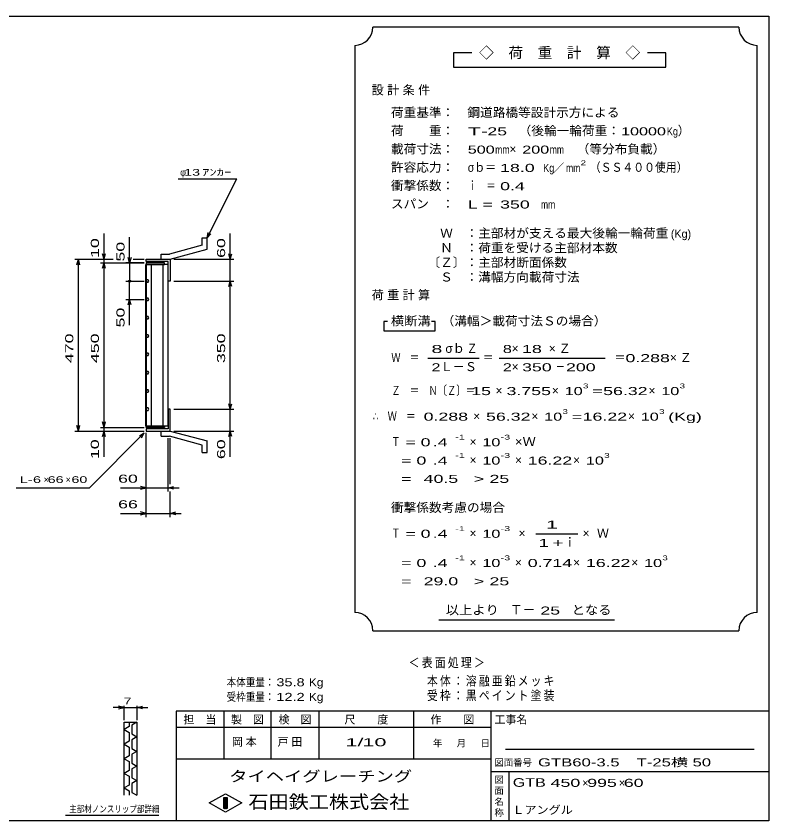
# Model space of a CAD drawing. Units: millimetres, scale not verified. Extents: x -1820 to 1731, y -1282 to 1054.
# Drawn here: x -326 to 1731, y -1146 to 1054 of the extents above; entities that cross this region are included whole.
import ezdxf
from ezdxf.enums import TextEntityAlignment as Align

# ---------------------------------------------------------------- set-up
doc = ezdxf.new("R2010")
doc.units = ezdxf.units.MM
doc.header["$LTSCALE"] = 10
for name, color, linetype, lineweight in [('0_2', 150, 'Continuous', 25), ('16', 3, 'Continuous', 25), ('19', 6, 'Continuous', 25), ('22', 4, 'Continuous', 25), ('24', 2, 'Continuous', 25), ('32', 4, 'Continuous', 25)]:
    doc.layers.add(name, color=color, linetype=linetype, lineweight=lineweight)
doc.styles.add('ベクトル', font='')
doc.styles.get('ベクトル').set_extended_font_data('ベクトル')

msp = doc.modelspace()

# ---------------------------------------------------------------- linework, layer by layer
at = {"layer": '0_2'}
for p, q in [((-1729, 1053.5), (1731, 1053.5)), ((1731, 1053.5), (1731, -1146.5)), ((1731, -846.5), (111, -846.5)), ((111, -846.5), (111, -1146.5)), ((241, -846.5), (241, -976.5)), ((371, -976.5), (371, -846.5)), ((501, -846.5), (501, -976.5)), ((761, -976.5), (761, -846.5)), ((971, -846.5), (971, -1146.5)), ((971, -891.5), (111, -891.5)), ((1691, -951.5), (1011, -951.5)), ((111, -976.5), (971, -976.5)), ((971, -1011.5), (1731, -1011.5)), ((1021, -1146.5), (1021, -1011.5)), ((201, -1097.5), (246, -1072.5)), ((246, -1072.5), (291, -1097.5)), ((246, -1122.5), (201, -1097.5)), ((241, -1082.5), (251, -1082.5)), ((241, -1112.5), (241, -1082.5)), ((241, -1082.5), (243, -1082.5)), ((243, -1082.5), (243, -1112.5)), ((245, -1112.5), (245, -1082.5)), ((245, -1082.5), (247, -1082.5)), ((291, -1097.5), (246, -1122.5)), ((247, -1082.5), (247, -1112.5)), ((249, -1112.5), (249, -1082.5)), ((249, -1082.5), (251, -1082.5)), ((251, -1082.5), (251, -1112.5)), ((251, -1082.5), (251, -1112.5)), ((251, -1112.5), (241, -1112.5)), ((243, -1112.5), (245, -1112.5)), ((247, -1112.5), (249, -1112.5)), ((1731, -1146.5), (-1729, -1146.5))]:
    msp.add_line(p, q, dxfattribs=at)
at = {"layer": '16'}
for p, q in [((28.3, -66.5), (28.3, 374.5)), ((28.3, 374.5), (29, 374.5)), ((79, 379), (29, 379)), ((29, 379), (29, 374.5)), ((29, 374.5), (79, 374.5)), ((29, 374.5), (29, -66.5)), ((89, 374.5), (29, 374.5)), ((42.5, 374.5), (42.5, -66.5)), ((75.5, -66.5), (75.5, 374.5)), ((79, 374.5), (79, 379)), ((89, -66.5), (89, 374.5)), ((30.85, 332.24), (29, 328.98)), ((34.6, 332.26), (30.85, 332.24)), ((36.5, 329), (34.6, 332.26)), ((29, 328.98), (30.9, 325.74)), ((30.9, 325.74), (34.65, 325.76)), ((34.65, 325.76), (36.5, 329.02)), ((30.85, 282.24), (29, 278.98)), ((29, 278.98), (30.9, 275.74)), ((34.6, 282.26), (30.85, 282.24)), ((30.9, 275.74), (34.65, 275.76)), ((36.5, 279), (34.6, 282.26)), ((34.65, 275.76), (36.5, 279.02)), ((30.85, 232.24), (29, 228.98)), ((29, 228.98), (30.9, 225.74)), ((34.6, 232.26), (30.85, 232.24)), ((30.9, 225.74), (34.65, 225.76)), ((36.5, 229), (34.6, 232.26)), ((34.65, 225.76), (36.5, 229.02)), ((30.85, 182.24), (29, 178.98)), ((29, 178.98), (30.9, 175.74)), ((34.6, 182.26), (30.85, 182.24)), ((36.5, 179), (34.6, 182.26)), ((34.65, 175.76), (36.5, 179.02)), ((30.9, 175.74), (34.65, 175.76)), ((30.85, 132.24), (29, 128.98)), ((34.6, 132.26), (30.85, 132.24)), ((36.5, 129), (34.6, 132.26)), ((29, 128.98), (30.9, 125.74)), ((30.9, 125.74), (34.65, 125.76)), ((34.65, 125.76), (36.5, 129.02)), ((30.85, 82.24), (29, 78.98)), ((29, 78.98), (30.9, 75.74)), ((34.6, 82.26), (30.85, 82.24)), ((30.9, 75.74), (34.65, 75.76)), ((36.5, 79), (34.6, 82.26)), ((34.65, 75.76), (36.5, 79.02)), ((30.85, 32.24), (29, 28.98)), ((29, 28.98), (30.9, 25.74)), ((34.6, 32.26), (30.85, 32.24)), ((30.9, 25.74), (34.65, 25.76)), ((36.5, 29), (34.6, 32.26)), ((34.65, 25.76), (36.5, 29.02)), ((30.85, -17.76), (29, -21.02)), ((29, -21.02), (30.9, -24.26)), ((34.6, -17.74), (30.85, -17.76)), ((36.5, -21), (34.6, -17.74)), ((34.65, -24.24), (36.5, -20.98)), ((30.9, -24.26), (34.65, -24.24)), ((29, -66.5), (28.3, -66.5)), ((29, -66.5), (79, -66.5)), ((29, -71), (29, -66.5)), ((29, -66.5), (89, -66.5)), ((79, -71), (29, -71)), ((79, -66.5), (79, -71))]:
    msp.add_line(p, q, dxfattribs=at)
at = {"layer": '19'}
for p, q in [((182, 447), (196, 447)), ((182, 427), (182, 447)), ((196, 416), (196, 447)), ((182, 427), (93, 403)), ((70, 403), (93, 403)), ((70, 389), (70, 403)), ((95, 389), (196, 416)), ((29, 383), (29, 389)), ((29, 389), (94, 389)), ((89, 383), (29, 383)), ((70, 389), (95, 389)), ((89, 329), (89, 383)), ((94, 389), (95, 388)), ((95, 388), (95, 329)), ((95, 329), (89, 329)), ((95, -21), (89, -21)), ((89, -21), (89, -75)), ((95, -80), (95, -21)), ((29, -75), (29, -81)), ((89, -75), (29, -75)), ((29, -81), (94, -81)), ((70, -81), (95, -81)), ((70, -95), (70, -81)), ((94, -81), (95, -80)), ((95, -81), (196, -108)), ((70, -95), (93, -95)), ((182, -119), (93, -95)), ((196, -139), (196, -108)), ((182, -139), (182, -119)), ((182, -139), (196, -139))]:
    msp.add_line(p, q, dxfattribs=at)
at = {"layer": '22'}
for p, q in [((117, 609), (277, 609)), ((196, 447), (277, 609)), ((-86, 389), (-86, 459)), ((-16, 379), (-16, 449)), ((196, 447), (199, 461.6)), ((196, 447), (206, 458)), ((259, 389), (259, 459)), ((-86, 389), (-90, 404)), ((-86, 389), (-82, 404)), ((259, 389), (255, 404)), ((259, 389), (263, 404)), ((-166, 389), (-61, 389)), ((-160, 374), (-156, 389)), ((-152, 374), (-156, 389)), ((-156, -81), (-156, 389)), ((-96, 389), (-61, 389)), ((-96, 379), (24, 379)), ((-90, 364), (-86, 379)), ((-86, 379), (-86, 389)), ((-82, 364), (-86, 379)), ((-86, -71), (-86, 379)), ((24, 379), (-26, 379)), ((-16, 379), (-20, 394)), ((-12, 394), (-16, 379)), ((-16, 379), (-16, 329)), ((-6, 389), (24, 389)), ((-6, 389), (24, 389)), ((105, 389), (269, 389)), ((259, 329), (259, 389)), ((-26, 329), (24, 329)), ((-16, 279), (-16, 329)), ((105, 329), (269, 329)), ((255, 314), (259, 329)), ((263, 314), (259, 329)), ((259, -21), (259, 329)), ((-26, 279), (24, 279)), ((-20, 264), (-16, 279)), ((-12, 264), (-16, 279)), ((-16, 209), (-16, 279)), ((105, -21), (269, -21)), ((259, -21), (255, -6)), ((259, -21), (263, -6)), ((259, -81), (259, -21)), ((-156, -81), (-160, -66)), ((-156, -81), (-152, -66)), ((-86, -71), (-90, -56)), ((-86, -71), (-82, -56)), ((-166, -81), (24, -81)), ((-126, -236), (24, -86)), ((-96, -71), (24, -71)), ((-96, -81), (24, -81)), ((-90, -96), (-86, -81)), ((-86, -81), (-86, -71)), ((-82, -96), (-86, -81)), ((-86, -151), (-86, -81)), ((11, -94), (24, -86)), ((16, -99), (24, -86)), ((29, -246), (29, -86)), ((29, -316), (29, -86)), ((105, -81), (269, -81)), ((255, -96), (259, -81)), ((263, -96), (259, -81)), ((259, -151), (259, -81)), ((89, -246), (89, -100)), ((95, -226), (95, -100)), ((-326, -236), (-126, -236)), ((-41, -236), (29, -236)), ((29, -236), (14, -232)), ((14, -240), (29, -236)), ((29, -236), (89, -236)), ((89, -236), (104, -232)), ((104, -240), (89, -236)), ((89, -236), (119, -236)), ((95, -316), (95, -246)), ((-41, -306), (29, -306)), ((29, -306), (14, -302)), ((14, -310), (29, -306)), ((29, -306), (95, -306)), ((95, -306), (110, -302)), ((110, -310), (95, -306)), ((95, -306), (125, -306))]:
    msp.add_line(p, q, dxfattribs=at)
msp.add_circle((-16, 329), 3, dxfattribs=at)
at = {"layer": '24', "color": 4}
for p, q in [((1649, 1023.5), (649, 1023.5)), ((599, 973.5), (599, -576.5)), ((1699, -576.5), (1699, 973.5)), ((919, 953.5), (869, 953.5)), ((869, 953.5), (869, 913.5)), ((1449, 953.5), (1399, 953.5)), ((1449, 913.5), (1449, 953.5)), ((869, 913.5), (1449, 913.5)), ((689, 218.5), (679, 218.5)), ((679, 218.5), (679, 193.5)), ((819, 218.5), (809, 218.5)), ((819, 193.5), (819, 218.5)), ((679, 193.5), (819, 193.5)), ((799, 118.5), (939, 118.5)), ((994, 118.5), (1284, 118.5)), ((1094, -361.5), (1209, -361.5)), ((829, -596.5), (1309, -596.5)), ((649, -626.5), (1649, -626.5))]:
    msp.add_line(p, q, dxfattribs=at)
for centre, start, end in [((599, 1023.5), 270, 0), ((1699, 1023.5), 180, 270), ((599, -626.5), 0, 90), ((1699, -626.5), 90, 180)]:
    msp.add_arc(centre, 50, start, end, dxfattribs=at)
at = {"layer": '32'}
for p, q in [((-31, -836.5), (-46, -832.5)), ((-31, -871.5), (-31, -831.5)), ((4, -831.5), (4, -871.5)), ((4, -836.5), (19, -832.5)), ((-31, -836.5), (-61, -836.5)), ((-46, -840.5), (-31, -836.5)), ((-31, -836.5), (4, -836.5)), ((19, -840.5), (4, -836.5)), ((4, -836.5), (34, -836.5)), ((-31, -876.5), (4, -876.5)), ((-31, -1076.5), (-31, -876.5)), ((-17, -876.5), (-17, -888.5)), ((4, -876.5), (-10, -884.5)), ((4, -876.5), (4, -1076.5)), ((-17, -888.5), (-31, -896.5)), ((-31, -896.5), (-17, -904.5)), ((-10, -884.5), (-10, -908.5)), ((-17, -904.5), (-17, -928.5)), ((-10, -908.5), (4, -916.5)), ((4, -916.5), (-10, -924.5)), ((-17, -928.5), (-31, -936.5)), ((-31, -936.5), (-17, -944.5)), ((-17, -944.5), (-17, -968.5)), ((-10, -924.5), (-10, -948.5)), ((-10, -948.5), (4, -956.5)), ((4, -956.5), (-10, -964.5)), ((-10, -964.5), (-10, -988.5)), ((-17, -968.5), (-31, -976.5)), ((-31, -976.5), (-17, -984.5)), ((-17, -984.5), (-17, -1008.5)), ((-10, -988.5), (4, -996.5)), ((-17, -1008.5), (-31, -1016.5)), ((4, -996.5), (-10, -1004.5)), ((-10, -1004.5), (-10, -1028.5)), ((-31, -1016.5), (-17, -1024.5)), ((-17, -1024.5), (-17, -1048.5)), ((-10, -1028.5), (4, -1036.5)), ((-17, -1048.5), (-31, -1056.5)), ((4, -1036.5), (-10, -1044.5)), ((-10, -1044.5), (-10, -1068.5)), ((-31, -1056.5), (-17, -1064.5)), ((-17, -1064.5), (-17, -1076.5)), ((-10, -1068.5), (4, -1076.5)), ((64, -1131.5), (-191, -1131.5))]:
    msp.add_line(p, q, dxfattribs=at)

# ---------------------------------------------------------------- texts
at = {"layer": '0_2', "style": 'ベクトル'}
for s, height, p in [('担\u3000当', 21.99, (131, -869.5)), ('製\u3000図', 21.99, (261, -869.5)), ('検\u3000図', 21.99, (391, -869.5)), ('尺\u3000\u3000度', 21.99, (571, -869.5)), ('作\u3000\u3000図', 21.99, (806, -869.5)), ('工事名', 21.99, (981, -869.5)), ('年', 18.33, (813, -934)), ('月', 18.33, (878, -934)), ('日', 18.33, (943, -934)), ('図面番号', 18.33, (981, -987)), ('図', 18.33, (981, -1034)), ('面', 18.33, (981, -1064)), ('名', 18.33, (981, -1094)), ('称', 18.33, (981, -1124))]:
    msp.add_text(s, height=height, dxfattribs=at).set_placement(p, align=Align.MIDDLE_LEFT)
at = {"layer": '0_2', "color": 222, "style": 'ベクトル'}
for s, height, width, p in [('タイヘイグレーチング', 29.33, 1.25, (256, -1024.5)), ('石田鉄工株式会社', 36.66, 1.1, (308.5, -1094.5))]:
    msp.add_text(s, height=height, dxfattribs=dict(at, width=width)).set_placement(p, align=Align.MIDDLE_LEFT)
at = {"layer": '22', "color": 2, "style": 'ベクトル'}
for s, height, p in [('φ', 18.33, (122, 626.5)), ('×', 18.33, (-251, -213.5)), ('×', 18.33, (-191, -213.5)), ('×', 21.99, (1221, -1042.5)), ('×', 21.99, (1321, -1042.5))]:
    msp.add_text(s, height=height, dxfattribs=at).set_placement(p, align=Align.MIDDLE_LEFT)
for s, height, width, p in [(' 13 ', 18.33, 1.6, (122, 626.5)), ('ｱﾝｶｰ', 18.33, 1.6, (182, 626.5)), ('L-', 18.33, 1.6, (-316, -213.5)), (' 6 ', 18.33, 1.6, (-291, -213.5)), (' 66 ', 18.33, 1.6, (-251, -213.5)), (' 60 ', 18.33, 1.6, (-186, -213.5)), (' 60 ', 21.99, 1.65, (-61, -211)), (' 66 ', 21.99, 1.65, (-61, -281)), ('本体重量：', 21.99, 0.85, (249, -767.5)), (' 35.8', 21.99, 1.35, (374, -767.5)), ('Kg', 21.99, 1.1, (474, -767.5)), ('受枠重量：', 21.99, 0.85, (249, -807.5)), (' 12.2', 21.99, 1.35, (374, -807.5)), ('Kg', 21.99, 1.1, (474, -807.5)), ('1/', 21.99, 2, (574, -931.5)), (' 10 ', 21.99, 2, (604, -931.5)), ('GTB60-3.5\u3000T-25横 50            ', 21.99, 1.55, (1100, -986.5)), ('GTB', 23.46, 1.4, (1031, -1041.5)), (' 450 ', 21.99, 1.65, (1121, -1042.5)), (' 995 ', 21.99, 1.65, (1221, -1042.5)), (' 60 ', 21.99, 1.65, (1321, -1042.5)), ('Ｌアングル', 21.99, 1.1, (1030, -1116.5))]:
    msp.add_text(s, height=height, dxfattribs=dict(at, width=width)).set_placement(p, align=Align.MIDDLE_LEFT)
at = {"layer": '22', "color": 2, "style": 'ベクトル', "width": 1.65}
for s, p in [(' 10 ', (-111, 379)), (' 60 ', (234, 379)), (' 50 ', (-41, 369)), (' 50 ', (-41, 189)), (' 470 ', (-181, 91.5)), (' 450 ', (-111, 91.5)), (' 350 ', (234, 91.5)), (' 10 ', (-111, -171)), (' 60 ', (234, -171))]:
    msp.add_text(s, height=21.99, rotation=90, dxfattribs=at).set_placement(p, align=Align.MIDDLE_LEFT)
at = {"layer": '22', "color": 2, "attachment_point": 4, "style": 'ベクトル'}
for s, insert, char_height in [('\\T1.2;\\W0.85;＜表面処理＞', (746.5, -715), 25.66), ('\\T1.19;\\W0.85;本体：溶融亜鉛メッキ', (796.5, -765), 25.66), ('\\T1.19;\\W0.85;受枠：黒ペイント塗装', (796.5, -805), 25.66), ('\\T1.25;岡本\u3000', (263.5, -931.5), 21.99), ('\\T1.25;戸田\u3000', (388.5, -931.5), 21.99)]:
    msp.add_mtext(s, dxfattribs=dict(at, insert=insert, char_height=char_height))
at = {"layer": '24', "style": 'ベクトル'}
for s, height, p in [('◇\u3000荷\u3000重\u3000計\u3000算\u3000◇', 29.33, (939, 953.5)), ('）', 24.19, (1482, 740)), ('×', 24.19, (1022, 690)), ('／', 21.99, (1141.5, 638.5)), ('(Kg)', 21.99, (1463, 458.5)), ('σｂ', 24.19, (847, 145)), ('×', 24.19, (1028, 145)), ('Ｌ－Ｓ', 24.19, (834, 95)), ('×', 24.19, (1028, 95)), ('×', 24.19, (984, 30)), ('×', 24.19, (1138, 30)), ('×', 24.19, (1402, 30)), ('×', 24.19, (923, -40)), ('×', 24.19, (1082, -40)), ('×', 24.19, (1346, -40)), ('×', 24.19, (913, -110)), ('×', 24.19, (913, -160)), ('×', 24.19, (1037, -160)), ('×', 24.19, (1196, -160)), ('Ｗ', 24.19, (1261, -360)), ('×', 24.19, (913, -360)), ('×', 24.19, (1047, -360)), ('ｉ', 24.19, (1170.5, -385)), ('×', 24.19, (1222, -360)), ('×', 24.19, (913, -440)), ('×', 24.19, (1037, -440)), ('×', 24.19, (1196, -440)), ('×', 24.19, (1355, -440)), ('Ｔ－', 25.66, (1023, -569))]:
    msp.add_text(s, height=height, dxfattribs=at).set_placement(p, align=Align.MIDDLE_LEFT)
for s, height, width, p in [('荷重基準：\u3000', 24.19, 1.05, (698, 790)), ('鋼道路橋等設計示方による', 24.19, 1.05, (907, 790)), ('荷\u3000\u3000重：\u3000', 24.19, 1.05, (698, 740)), ('T-', 21.99, 2, (908, 738.5)), (' 25 ', 21.99, 1.65, (948, 738.5)), ('（後輪一輪荷重：', 24.19, 1.05, (1047, 740)), ('10000', 21.99, 1.5, (1327, 738.5)), ('Kg', 21.99, 0.85, (1452, 738.5)), ('載荷寸法：\u3000', 24.19, 1.05, (698, 690)), ('\u3000（等分布負載）', 24.19, 1.05, (1171, 690)), ('500', 21.99, 1.5, (908, 688.5)), ('mm', 21.99, 0.8, (983, 688.5)), ('200', 21.99, 1.5, (1057, 688.5)), ('mm', 21.99, 0.8, (1132, 688.5)), ('許容応力：\u3000', 24.19, 1.05, (698, 640)), ('σｂ＝', 24.19, 0.9, (908, 640)), (' 18.0', 21.99, 1.65, (983, 638.5)), ('Kg', 21.99, 0.85, (1114, 638.5)), ('mm', 21.99, 0.8, (1176.5, 638.5)), ('2', 13.2, 1.5, (1216.5, 652.5)), ('（ＳＳ４００使用）', 24.19, 0.9, (1241.5, 640)), ('衝撃係数：\u3000', 24.19, 1.05, (698, 590)), ('ｉ\u3000＝', 24.19, 0.75, (908, 590)), (' 0.4', 21.99, 1.65, (983, 588.5)), ('スパン\u3000：\u3000', 24.19, 1.05, (698, 540)), ('L =', 21.99, 1.65, (908, 538.5)), (' 350 ', 21.99, 1.65, (983, 538.5)), ('mm', 21.99, 0.8, (1108, 538.5)), ('\u3000Ｗ\u3000：主部材が支える最大後輪一輪荷重', 24.19, 1.05, (798, 460)), ('\u3000Ｎ\u3000：荷重を受ける主部材本数', 24.19, 1.05, (798, 420)), ('〔Ｚ〕：主部材断面係数', 24.19, 1.05, (798, 380)), ('\u3000Ｓ\u3000：溝幅方向載荷寸法', 24.19, 1.05, (798, 340)), ('横断溝', 24.19, 1.1, (698, 220)), ('\u3000（溝幅＞載荷寸法Ｓの場合）', 24.19, 1.05, (802, 220)), ('8', 21.99, 1.8, (809, 143.5)), ('Ｚ', 24.19, 0.9, (905, 145)), ('8', 21.99, 1.5, (1004, 143.5)), (' 18 ', 21.99, 1.65, (1043, 143.5)), ('Ｗ\u3000＝', 24.19, 0.75, (699, 120)), ('＝', 24.19, 0.9, (949, 120)), ('＝', 24.19, 0.9, (1309, 120)), ('0.288', 21.99, 1.65, (1339, 118.5)), ('2', 21.99, 1.5, (809, 93.5)), ('2', 21.99, 1.5, (1004, 93.5)), (' 350 ', 21.99, 1.65, (1043, 93.5)), ('－', 24.19, 0.75, (1148, 95)), (' 200 ', 21.99, 1.65, (1163, 93.5)), ('Ｚ\u3000＝\u3000Ｎ〔Ｚ〕＝', 24.19, 0.75, (699, 30)), ('3', 13.2, 1.5, (1223, 42.5)), ('3', 13.2, 1.5, (1487, 42.5)), (' 15 ', 21.99, 1.65, (904, 28.5)), ('3.755', 21.99, 1.65, (1014, 28.5)), ('10', 21.99, 1.5, (1173, 28.5)), ('=', 21.99, 1.7, (1248, 28.5)), ('56.32', 21.99, 1.65, (1278, 28.5)), ('10', 21.99, 1.5, (1437, 28.5)), ('3', 13.2, 1.5, (1167, -27.5)), ('3', 13.2, 1.5, (1431, -27.5)), ('∴\u3000Ｗ\u3000＝', 24.19, 0.75, (649, -40)), (' 0.288', 21.99, 1.65, (774, -41.5)), ('56.32', 21.99, 1.65, (958, -41.5)), ('10', 21.99, 1.5, (1117, -41.5)), ('=', 21.99, 1.7, (1192, -41.5)), ('16.22', 21.99, 1.65, (1222, -41.5)), ('10', 21.99, 1.5, (1381, -41.5)), ('(Kg)', 21.99, 1.65, (1456, -41.5)), ('Ｔ', 24.19, 0.75, (699, -110)), (' = 0', 21.99, 1.65, (724, -111.5)), (' .4 ', 21.99, 1.65, (799, -111.5)), ('-1', 13.2, 1.65, (874, -97.5)), ('10', 21.99, 1.5, (948, -111.5)), ('-3', 13.2, 1.65, (998, -97.5)), ('×Ｗ', 24.19, 1.1, (1037, -110)), ('  = 0', 21.99, 1.65, (699, -161.5)), (' .4 ', 21.99, 1.65, (799, -161.5)), ('-1', 13.2, 1.65, (874, -147.5)), ('10', 21.99, 1.5, (948, -161.5)), ('-3', 13.2, 1.65, (998, -147.5)), ('16.22', 21.99, 1.65, (1072, -161.5)), ('10', 21.99, 1.5, (1231, -161.5)), ('3', 13.2, 1.5, (1281, -147.5)), ('  =', 21.99, 1.65, (699, -211.5)), (' 40.5', 21.99, 1.65, (774, -211.5)), ('>', 21.99, 1.7, (924, -211.5)), (' 25 ', 21.99, 1.65, (954, -211.5)), ('衝撃係数考慮の場合', 24.19, 1.05, (698, -290)), ('Ｔ', 24.19, 0.75, (699, -360)), (' = 0', 21.99, 1.65, (724, -361.5)), (' .4 ', 21.99, 1.65, (799, -361.5)), ('-1', 13.2, 1.65, (874, -347.5)), ('10', 21.99, 1.5, (948, -361.5)), ('-3', 13.2, 1.65, (998, -347.5)), ('  = 0', 21.99, 1.65, (699, -441.5)), (' .4 ', 21.99, 1.65, (799, -441.5)), ('-1', 13.2, 1.65, (874, -427.5)), ('10', 21.99, 1.5, (948, -441.5)), ('-3', 13.2, 1.65, (998, -427.5)), ('0.714', 21.99, 1.65, (1072, -441.5)), ('16.22', 21.99, 1.65, (1231, -441.5)), ('10', 21.99, 1.5, (1390, -441.5)), ('3', 13.2, 1.5, (1440, -427.5)), (' 29.0', 21.99, 1.65, (774, -491.5)), ('>', 21.99, 1.7, (924, -491.5)), (' 25 ', 21.99, 1.65, (954, -491.5)), ('  =', 21.99, 1.65, (699, -491.5)), ('以上より\u3000', 24.19, 1.1, (848, -570)), (' 25 ', 21.99, 1.65, (1093, -571.5)), ('となる', 24.19, 1.1, (1192, -570))]:
    msp.add_text(s, height=height, dxfattribs=dict(at, width=width)).set_placement(p, align=Align.MIDDLE_LEFT)
at = {"layer": '24', "attachment_point": 4, "style": 'ベクトル'}
for s, insert, char_height in [('\\T1.28;設計条件', (645.5, 850), 24.19), ('\\T1.28;荷重計算', (645.5, 290), 24.19), ('\\T1.42;×Ｚ', (1129.5, 145), 24.19), ('\\T1.42;×Ｚ', (1460.5, 120), 24.19), ('\\T1.25;\\W2;\\~1\\~', (1101.5, -336.5), 21.99), ('\\T1.33;\\W1.75;1+', (1101.5, -386.5), 21.99)]:
    msp.add_mtext(s, dxfattribs=dict(at, insert=insert, char_height=char_height))
at = {"layer": '32', "color": 2, "style": 'ベクトル'}
for s, width, p in [(' 7 ', 1.6, (-43.5, -819)), ('主部材ノンスリップ部詳細', 0.8, (-181, -1114))]:
    msp.add_text(s, height=18.33, dxfattribs=dict(at, width=width)).set_placement(p, align=Align.MIDDLE_LEFT)

doc.saveas('drawing.dxf')
